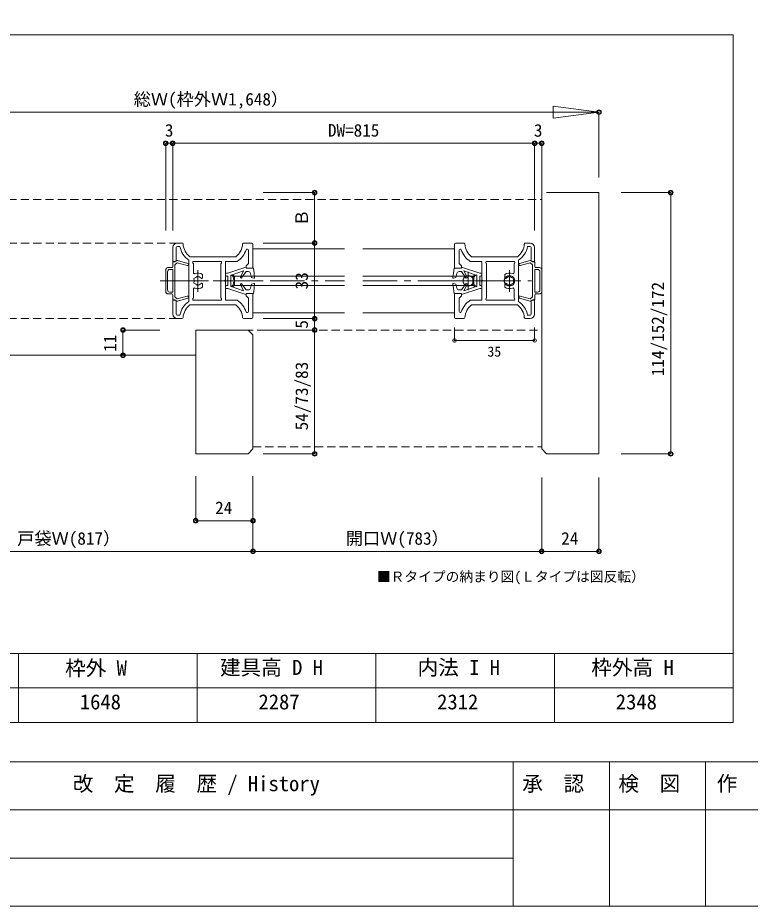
# Model space of a CAD drawing. Units: millimetres on the paper, enlarged 5 times, with parts at other scales. Extents: x -992 to 1008, y -685 to 700.
# Drawn here: x -323 to 210, y -685 to -39 of the extents above; entities that cross this region are included whole.
import ezdxf
from ezdxf.enums import TextEntityAlignment as Align

# ---------------------------------------------------------------- set-up
doc = ezdxf.new("R2010")
doc.units = ezdxf.units.MM
doc.header["$LTSCALE"] = 5
doc.header["$PDMODE"] = 32
doc.header["$PDSIZE"] = 2.5
for name, pattern in [('CHAIN1', [8, 5, -1, 1, -1]), ('DASHED1', [1.8, 1.2, -0.6]), ('DOUBLE_CHAIN1', [8.8, 5, -1, 0.6, -0.6, 0.6, -1])]:
    doc.linetypes.add(name, pattern=pattern)
for name, color, linetype, lineweight in [('1-0_H-SYM', 7, 'Continuous', 20), ('1-1_0', 7, 'Continuous', 20), ('2-0_18', 7, 'Continuous', 18)]:
    doc.layers.add(name, color=color, linetype=linetype, lineweight=lineweight)
doc.styles.add('ＭＳ ゴシック', font='')
doc.styles.get('ＭＳ ゴシック').set_extended_font_data('MS Gothic')

msp = doc.modelspace()

# ---------------------------------------------------------------- linework, layer by layer
at = {"layer": '1-0_H-SYM'}
for p, q in [((197.5, -51.25), (-967.5, -51.25)), ((197.5, -51.25), (-967.5, -51.25)), ((197.5, -501.25), (197.5, -51.25)), ((197.5, -501.25), (-967.5, -501.25))]:
    msp.add_line(p, q, dxfattribs=at)
at = {"layer": '1-1_0'}
for p, q in [((197.5, -51.25), (-967.5, -51.25)), ((197.5, -51.25), (-967.5, -51.25)), ((197.5, -501.25), (197.5, -51.25)), ((197.5, -501.25), (-967.5, -501.25)), ((197.5, -501.25), (-967.5, -501.25)), ((-322.5, -501.25), (-322.5, -551.25)), ((-192.5, -501.25), (-192.5, -551.25)), ((-62.5, -501.25), (-62.5, -551.25)), ((67.5, -501.25), (67.5, -551.25)), ((197.5, -501.25), (197.5, -551.25)), ((197.5, -526.25), (-967.5, -526.25)), ((197.5, -551.25), (-967.5, -551.25)), ((1007.5, -580), (-992.5, -580)), ((37.5, -580), (37.5, -685)), ((107.5, -580), (107.5, -685)), ((177.5, -580), (177.5, -685)), ((1007.5, -615), (-587.5, -615)), ((37.5, -650), (-587.5, -650))]:
    msp.add_line(p, q, dxfattribs=at)
msp.add_lwpolyline([(-992.5, -685), (1007.5, -685), (1007.5, 700), (-992.5, 700)], close=True, dxfattribs=at)
at = {"layer": '2-0_18', "color": 4}
for p, q in [((99.94, -107.394), (-459.887, -107.394)), ((99.94, -107.394), (99.94, -154.962)), ((-215.361, -130.028), (-215.361, -193.607)), ((-215.361, -130.028), (-210.211, -130.028)), ((-210.211, -130.028), (58.273, -130.028)), ((-210.211, -130.028), (-210.211, -193.607)), ((53.122, -130.028), (53.122, -193.607)), ((58.273, -130.028), (58.273, -193.607)), ((152.166, -165.918), (116.126, -165.918)), ((-246.429, -265.918), (-246.429, -284.252)), ((-246.429, -265.918), (-219.729, -265.918)), ((-107.002, -265.918), (-144.357, -265.918)), ((-107.002, -355.918), (-107.002, -265.918)), ((-107.002, -355.918), (-144.357, -355.918)), ((-193.544, -404.608), (-193.544, -372.153)), ((-151.878, -426.886), (-151.878, -372.153)), ((58.273, -426.886), (58.273, -373.192)), ((99.94, -426.886), (99.94, -373.192)), ((-193.544, -404.608), (-151.878, -404.608))]:
    msp.add_line(p, q, dxfattribs=at)
at = {"layer": '2-0_18'}
for p, q in [((53.122, -130.028), (58.273, -130.028)), ((61.809, -165.918), (99.94, -165.918)), ((99.94, -165.918), (99.94, -355.918)), ((58.273, -169.454), (58.273, -352.383)), ((-210.211, -215.919), (-210.211, -205.918)), ((-207.711, -205.918), (-207.711, -215.085)), ((-206.877, -202.585), (-203.518, -202.585)), ((-205.001, -205.085), (-206.877, -205.085)), ((-158.57, -202.585), (-152.711, -202.585)), ((-151.878, -203.419), (-151.878, -220.918)), ((-85.211, -206.752), (-151.878, -206.752)), ((-5.211, -206.752), (-71.878, -206.752)), ((-5.211, -220.918), (-5.211, -203.419)), ((-4.377, -202.585), (1.482, -202.585)), ((46.43, -202.585), (49.789, -202.585)), ((49.789, -205.085), (47.913, -205.085)), ((50.622, -215.085), (50.622, -205.918)), ((53.122, -205.918), (53.122, -215.919)), ((-164.378, -212.585), (-197.711, -212.585)), ((-155.211, -207.789), (-155.211, -217.585)), ((-1.877, -217.585), (-1.877, -207.789)), ((40.623, -212.585), (7.289, -212.585)), ((-210.277, -217.068), (-210.277, -217.335)), ((-210.277, -219.835), (-210.277, -217.335)), ((-208.544, -215.919), (-210.211, -215.919)), ((-208.776, -216.335), (-209.614, -216.335)), ((-207.748, -215.482), (-208.776, -216.335)), ((-208.61, -218.168), (-208.376, -218.168)), ((-208.61, -218.168), (-208.61, -242.002)), ((-208.376, -218.168), (-206.953, -216.988)), ((-206.953, -216.988), (-199.667, -219.02)), ((-199.219, -217.415), (-206.841, -215.288)), ((-198.544, -229.585), (-198.544, -215.057)), ((-195.711, -217.085), (-195.711, -216.419)), ((-195.211, -215.919), (-175.211, -215.919)), ((-195.211, -224.085), (-195.211, -217.585)), ((-175.211, -217.585), (-175.211, -242.585)), ((-174.711, -217.085), (-174.711, -216.419)), ((-171.877, -215.919), (-163.338, -215.919)), ((-171.877, -229.585), (-171.877, -215.919)), ((-1.877, -217.585), (-0.211, -219.252)), ((-0.211, -219.252), (-0.211, -220.918)), ((6.25, -215.919), (14.789, -215.919)), ((14.789, -215.919), (14.789, -229.585)), ((17.623, -216.419), (17.623, -217.085)), ((18.123, -215.919), (38.123, -215.919)), ((18.123, -242.585), (18.123, -217.585)), ((38.123, -217.585), (38.123, -224.085)), ((38.623, -216.419), (38.623, -217.085)), ((41.456, -215.057), (41.456, -229.585)), ((49.753, -215.289), (42.131, -217.415)), ((51.688, -216.335), (50.66, -215.482)), ((53.122, -215.919), (51.456, -215.919)), ((51.521, -242.002), (51.521, -218.168)), ((52.525, -216.335), (51.688, -216.335)), ((53.188, -218.668), (53.188, -217.007)), ((53.188, -219.835), (53.188, -218.668)), ((-215.361, -238.002), (-215.361, -222.168)), ((-214.028, -236.668), (-214.028, -223.502)), ((-210.943, -220.502), (-213.695, -220.502)), ((-212.361, -221.835), (-210.277, -221.835)), ((-210.277, -221.835), (-210.277, -238.335)), ((-188.544, -225.503), (-188.544, -227.799)), ((-171.877, -225.752), (-171.877, -225.252)), ((-171.044, -224.418), (-170.211, -224.418)), ((-170.211, -224.418), (-157.044, -220.085)), ((-168.044, -225.986), (-167.544, -225.822)), ((-168.044, -234.184), (-168.044, -225.986)), ((-167.544, -225.822), (-167.544, -225.953)), ((-166.928, -225.619), (-158.711, -222.915)), ((-158.711, -222.915), (-160.989, -227.357)), ((-160.141, -227.88), (-156.878, -223.419)), ((-157.044, -220.085), (-156.878, -220.918)), ((-156.878, -220.918), (-151.544, -220.918)), ((-156.878, -223.419), (-155.191, -223.419)), ((-153.571, -224.696), (-152.877, -227.585)), ((-5.544, -220.918), (-0.211, -220.918)), ((-0.211, -220.918), (-5.544, -220.918)), ((-4.211, -227.585), (-3.517, -224.696)), ((-1.897, -223.419), (-0.211, -223.419)), ((-0.211, -220.918), (-0.044, -220.085)), ((-0.211, -223.419), (3.052, -227.88)), ((-0.044, -220.085), (13.123, -224.418)), ((1.623, -222.915), (9.84, -225.619)), ((3.901, -227.357), (1.623, -222.915)), ((10.456, -225.822), (10.956, -225.986)), ((10.456, -225.953), (10.456, -225.822)), ((10.956, -225.986), (10.956, -234.184)), ((13.123, -224.418), (13.956, -224.418)), ((14.789, -225.252), (14.789, -225.752)), ((31.456, -227.799), (31.456, -225.503)), ((55.273, -221.835), (53.188, -221.835)), ((53.188, -238.335), (53.188, -221.835)), ((53.855, -220.502), (56.606, -220.502)), ((53.855, -220.502), (56.615, -220.502)), ((56.94, -223.502), (56.94, -236.668)), ((58.273, -222.169), (58.273, -238.002)), ((-198.544, -245.113), (-198.544, -230.585)), ((-188.544, -234.668), (-188.544, -232.371)), ((-170.211, -226.585), (-171.044, -226.585)), ((-170.211, -233.57), (-170.211, -226.585)), ((-165.211, -233.418), (-165.211, -226.752)), ((-85.211, -226.752), (-165.211, -226.752)), ((-156.878, -236.752), (-160.141, -232.29)), ((-152.877, -227.585), (-151.161, -228.23)), ((8.123, -226.752), (-71.878, -226.752)), ((-5.927, -228.23), (-4.211, -227.585)), ((3.052, -232.29), (-0.211, -236.752)), ((8.123, -226.752), (8.123, -233.418)), ((13.956, -226.585), (13.123, -226.585)), ((13.123, -226.585), (13.123, -233.57)), ((14.789, -230.585), (14.789, -244.252)), ((31.456, -232.371), (31.456, -234.668)), ((41.456, -230.585), (41.456, -245.113)), ((-212.361, -238.335), (-210.277, -238.335)), ((-195.211, -242.585), (-195.211, -236.085)), ((-171.877, -234.918), (-171.877, -234.418)), ((-171.044, -233.585), (-170.211, -233.585)), ((-170.211, -235.752), (-171.044, -235.752)), ((-165.211, -233.418), (-85.211, -233.418)), ((-155.191, -236.752), (-156.878, -236.752)), ((-71.878, -233.418), (8.123, -233.418)), ((-0.211, -236.752), (-1.897, -236.752)), ((13.123, -233.585), (13.956, -233.585)), ((13.956, -235.752), (13.123, -235.752)), ((38.123, -236.085), (38.123, -242.585)), ((55.273, -238.335), (53.188, -238.335)), ((-210.943, -239.668), (-213.703, -239.668)), ((-210.943, -239.668), (-213.695, -239.668)), ((-210.277, -240.335), (-210.277, -241.502)), ((-210.277, -241.502), (-210.277, -243.163)), ((-210.211, -244.252), (-208.544, -244.252)), ((-210.211, -254.252), (-210.211, -244.252)), ((-209.613, -243.835), (-208.776, -243.835)), ((-208.776, -243.835), (-207.748, -244.688)), ((-207.711, -245.085), (-207.711, -254.252)), ((-206.841, -244.882), (-199.219, -242.755)), ((-195.711, -243.752), (-195.711, -243.085)), ((-175.211, -244.252), (-195.211, -244.252)), ((-174.711, -243.752), (-174.711, -243.085)), ((-151.544, -239.252), (-156.878, -239.252)), ((-156.878, -239.252), (-151.544, -239.252)), ((-156.878, -240.918), (-156.878, -239.252)), ((-155.211, -242.585), (-156.878, -240.918)), ((-155.211, -242.585), (-155.211, -252.381)), ((-151.878, -239.252), (-151.878, -256.752)), ((-0.211, -239.252), (-5.544, -239.252)), ((-5.211, -253.418), (-5.211, -239.252)), ((-1.877, -252.381), (-1.877, -242.585)), ((14.789, -244.252), (6.25, -244.252)), ((17.623, -243.085), (17.623, -243.752)), ((38.123, -244.252), (18.123, -244.252)), ((38.623, -243.085), (38.623, -243.752)), ((42.131, -242.755), (49.753, -244.882)), ((49.864, -243.183), (42.579, -241.15)), ((51.288, -242.002), (49.864, -243.183)), ((50.622, -254.252), (50.622, -245.085)), ((50.66, -244.688), (51.688, -243.835)), ((51.521, -242.002), (51.288, -242.002)), ((51.456, -244.252), (53.122, -244.252)), ((51.688, -243.835), (52.526, -243.835)), ((53.122, -244.252), (53.122, -254.282)), ((53.188, -240.335), (53.188, -242.835)), ((53.188, -243.102), (53.188, -242.835)), ((53.855, -239.668), (56.606, -239.668)), ((-197.711, -247.585), (-164.378, -247.585)), ((7.289, -247.585), (40.623, -247.585)), ((-206.877, -255.085), (-205.001, -255.085)), ((-203.518, -257.585), (-206.877, -257.585)), ((-152.711, -257.585), (-158.57, -257.585)), ((-151.878, -253.418), (-85.211, -253.418)), ((-71.878, -253.418), (-5.211, -253.418)), ((1.482, -257.585), (-4.377, -257.585)), ((49.789, -257.585), (46.43, -257.585)), ((47.913, -255.085), (49.789, -255.085)), ((-5.211, -273.512), (-5.211, -264.139)), ((53.122, -264.139), (53.122, -273.512)), ((-155.413, -265.918), (-193.544, -265.918)), ((-155.413, -265.918), (-151.878, -269.454)), ((-151.878, -269.454), (-151.878, -352.383)), ((-459.887, -284.252), (-193.544, -284.252)), ((-246.429, -284.252), (-219.729, -284.252)), ((-155.413, -355.918), (-151.878, -352.383)), ((58.273, -352.383), (61.809, -355.918)), ((61.809, -355.918), (99.94, -355.918)), ((99.94, -426.886), (58.273, -426.886))]:
    msp.add_line(p, q, dxfattribs=at)
at = {"layer": '2-0_18', "linetype": 'DASHED1'}
for p, q in [((-419.887, -170.918), (58.273, -170.918)), ((-151.878, -350.918), (58.273, -350.918))]:
    msp.add_line(p, q, dxfattribs=at)
at = {"layer": '2-0_18', "linetype": 'DASHED1', "lineweight": 20}
for p, q in [((-206.684, -202.618), (-419.887, -202.618)), ((-206.877, -257.585), (-419.887, -257.585)), ((-157.73, -265.959), (58.273, -265.959))]:
    msp.add_line(p, q, dxfattribs=at)
at = {"layer": '2-0_18', "linetype": 'DOUBLE_CHAIN1'}
for p, q in [((-198.544, -243.418), (-198.544, -216.752)), ((-198.544, -243.418), (-198.544, -216.752)), ((41.456, -216.752), (41.456, -243.418)), ((-191.877, -223.419), (-191.877, -236.752)), ((-198.544, -230.085), (-185.211, -230.085)), ((-168.544, -230.085), (-155.211, -230.085))]:
    msp.add_line(p, q, dxfattribs=at)
at = {"layer": '2-0_18', "linetype": 'CHAIN1'}
for p, q in [((-191.877, -238.061), (-191.877, -222.363)), ((4.789, -236.856), (4.789, -223.523)), ((34.789, -222.363), (34.789, -238.061)), ((34.789, -238.061), (34.789, -222.363)), ((-219.319, -230.085), (-85.211, -230.085)), ((-145.886, -230.085), (-200.049, -230.085)), ((-145.886, -230.085), (-174.22, -230.085)), ((-71.878, -230.085), (50.88, -230.085)), ((17.132, -230.085), (-11.202, -230.085)), ((42.961, -230.085), (-11.202, -230.085))]:
    msp.add_line(p, q, dxfattribs=at)
at = {"layer": '2-0_18', "lineweight": 20}
for p, q in [((-5.211, -253.418), (-5.211, -256.673)), ((-5.211, -273.512), (53.122, -273.512))]:
    msp.add_line(p, q, dxfattribs=at)
at = {"layer": '2-0_18', "color": 4}
msp.add_lwpolyline([(99.94, -107.394), (66.606, -103.061), (66.606, -111.727)], close=True, dxfattribs=at)
for points in [[(-107.002, -202.585), (-107.002, -165.918), (-144.357, -165.918)], [(152.166, -165.918), (152.166, -355.918), (116.126, -355.918)], [(-107.002, -257.585), (-107.002, -202.585), (-144.357, -202.585)], [(-107.002, -265.918), (-107.002, -257.585), (-144.357, -257.585)], [(99.94, -426.886), (-151.878, -426.886), (-419.887, -426.886), (-419.887, -373.192)]]:
    msp.add_lwpolyline(points, dxfattribs=at)
at = {"layer": '2-0_18'}
for points in [[(-151.544, -220.918), (-156.878, -220.918), (-156.878, -219.252), (-155.211, -217.585)], [(42.579, -219.02), (49.864, -216.988), (51.288, -218.168), (51.521, -218.168)], [(-163.338, -244.252), (-171.877, -244.252), (-171.877, -230.585)], [(-151.161, -231.94), (-152.877, -232.585), (-153.571, -235.474)], [(-3.517, -235.474), (-4.211, -232.585), (-5.927, -231.94)], [(-156.878, -239.252), (-157.044, -240.085), (-170.211, -235.752)], [(-167.544, -234.218), (-167.544, -234.348), (-168.044, -234.184)], [(-160.989, -232.813), (-158.711, -237.256), (-166.928, -234.551)], [(13.123, -235.752), (-0.044, -240.085), (-0.211, -239.252)], [(9.84, -234.551), (1.623, -237.256), (3.901, -232.813)], [(10.956, -234.184), (10.456, -234.348), (10.456, -234.218)], [(-199.667, -241.15), (-206.953, -243.182), (-208.376, -242.002), (-208.61, -242.002)], [(-5.544, -239.252), (-0.211, -239.252), (-0.211, -240.918), (-1.877, -242.585)], [(-155.413, -355.918), (-193.544, -355.918), (-193.544, -265.918)]]:
    msp.add_lwpolyline(points, dxfattribs=at)
at = {"layer": '2-0_18', "color": 4}
for centre in [(99.94, -107.394), (-215.361, -130.028), (-210.211, -130.028), (53.122, -130.028), (58.273, -130.028), (-107.002, -165.918), (152.166, -165.918), (-107.002, -202.585), (-107.002, -257.585), (-246.429, -265.918), (-107.002, -265.918), (-246.429, -284.252), (-107.002, -355.918), (152.166, -355.918), (-193.544, -404.608), (-151.878, -404.608), (-151.878, -426.886), (58.273, -426.886), (99.94, -426.886)]:
    msp.add_circle(centre, 1.667, dxfattribs=at)
at = {"layer": '2-0_18', "linetype": 'DOUBLE_CHAIN1'}
for centre in [(4.789, -230.085), (34.789, -230.085)]:
    msp.add_circle(centre, 3.75, dxfattribs=at)
at = {"layer": '2-0_18'}
for centre, radius, start, end in [((-206.877, -205.918), 3.333, 90, 180), ((-206.877, -205.918), 0.833, 90, 180), ((-190.211, -202.585), 15, 189.59406, 236.25101), ((-203.518, -203.419), 0.833, 3.58331, 90), ((-190.211, -202.585), 12.5, 183.58331, 233.1301), ((-171.877, -202.585), 12.5, 306.86988, 356.41667), ((-158.57, -203.419), 0.833, 90, 176.41667), ((-152.711, -203.419), 0.833, 0, 90), ((-4.377, -203.419), 0.833, 90, 180), ((1.482, -203.419), 0.833, 3.58331, 90), ((14.789, -202.585), 12.5, 183.58331, 233.1301), ((33.123, -202.585), 12.5, 306.86988, 356.41667), ((33.123, -202.585), 15, 303.74897, 350.40592), ((46.43, -203.419), 0.833, 90, 176.41667), ((49.789, -205.918), 3.333, 0, 90), ((49.789, -205.918), 0.833, 0, 90), ((-171.877, -202.585), 15.833, 302.63688, 341.80511), ((-156.044, -207.789), 0.833, 0, 161.80511), ((-1.044, -207.789), 0.833, 18.19487, 180), ((14.789, -202.585), 15.833, 198.19487, 237.3631), ((-209.614, -217.004), 0.667, 83.74691, 185.47778), ((-208.544, -215.085), 0.833, 270, 0), ((-207.11, -216.252), 1, 74.41073, 129.67924), ((-199.443, -218.218), 0.833, 254.41074, 74.41073), ((-199.443, -218.218), 0.833, 254.41074, 74.41073), ((-195.211, -216.419), 0.5, 90, 180), ((-195.211, -217.085), 0.5, 180, 270), ((-175.211, -216.419), 0.5, 0, 90), ((-175.211, -217.085), 0.5, 270, 0), ((18.123, -216.419), 0.5, 90, 180), ((18.123, -217.085), 0.5, 180, 270), ((38.123, -216.419), 0.5, 0, 90), ((38.123, -217.085), 0.5, 270, 0), ((42.355, -218.218), 0.833, 105.58924, 285.58924), ((42.355, -218.218), 0.833, 105.58924, 285.58924), ((50.022, -216.252), 1, 50.32073, 105.58924), ((51.456, -215.085), 0.833, 180, 270), ((52.525, -217.001), 0.667, 359.46746, 94.039), ((-213.695, -222.168), 1.667, 90, 180), ((-212.361, -223.502), 1.667, 90, 180), ((-210.943, -219.835), 0.667, 270, 0), ((-194.377, -224.085), 0.833, 180, 292.61985), ((-191.877, -230.085), 5.667, 53.9681, 112.61985), ((-171.044, -225.252), 0.833, 90, 180), ((-171.044, -225.752), 0.833, 180, 270), ((-167.378, -225.953), 0.167, 180, 245.68425), ((-168.544, -228.535), 2.667, 352.65043, 65.68424), ((-168.544, -228.535), 3.333, 352.65043, 61.00494), ((-155.191, -225.085), 1.667, 13.49572, 90), ((-233.801, -234.272), 83.333, 4.39027, 9.22102), ((76.712, -234.272), 83.333, 170.77896, 175.60971), ((-1.897, -225.085), 1.667, 90, 166.50425), ((11.456, -228.535), 3.333, 118.99504, 187.34955), ((11.456, -228.535), 2.667, 114.31573, 187.34955), ((10.289, -225.953), 0.167, 294.31573, 0), ((13.956, -225.252), 0.833, 0, 90), ((13.956, -225.752), 0.833, 270, 0), ((34.789, -230.085), 5.667, 67.38012, 126.03187), ((37.289, -224.085), 0.833, 247.38013, 0), ((53.855, -219.835), 0.667, 180, 270), ((55.273, -223.502), 1.667, 0, 90), ((56.606, -222.169), 1.667, 0, 90), ((-194.042, -228.835), 0.833, 82.0243, 217.97568), ((-194.042, -231.335), 0.833, 142.0243, 277.97568), ((-191.877, -230.085), 2.917, 165.35887, 194.64111), ((-191.877, -230.085), 2.917, 105.35887, 134.64111), ((-191.877, -230.085), 2.917, 225.35887, 254.64111), ((-191.877, -227.585), 0.833, 22.0243, 157.97567), ((-191.877, -230.085), 2.917, 40.18409, 74.64111), ((-191.877, -230.085), 2.917, 285.35887, 319.81588), ((-189.171, -227.799), 0.626, 220.1841, 0), ((-189.171, -232.371), 0.626, 0, 139.81588), ((-171.877, -230.085), 0.5, 90, 270), ((-168.544, -231.636), 2.667, 294.31573, 7.34954), ((-168.544, -231.636), 3.333, 298.99504, 7.34954), ((-165.569, -228.918), 0.333, 172.65043, 352.65043), ((-165.569, -231.252), 0.333, 7.34954, 187.34955), ((-160.544, -227.585), 0.5, 152.84901, 323.82075), ((-160.544, -232.585), 0.5, 36.17922, 207.15097), ((-233.801, -225.898), 83.333, 350.77896, 355.60971), ((-151.044, -227.918), 0.333, 249.3903, 4.39027), ((-151.044, -232.252), 0.333, 355.60971, 110.60968), ((-6.044, -227.918), 0.333, 175.60971, 290.60968), ((-6.044, -232.252), 0.333, 69.3903, 184.39027), ((76.712, -225.898), 83.333, 184.39027, 189.22102), ((3.456, -227.585), 0.5, 216.17923, 27.15097), ((3.456, -232.585), 0.5, 332.84901, 143.82075), ((11.456, -231.636), 3.333, 172.65043, 241.00494), ((8.481, -228.918), 0.333, 187.34955, 7.34954), ((8.481, -231.252), 0.333, 352.65043, 172.65043), ((11.456, -231.636), 2.667, 172.65043, 245.68425), ((14.789, -230.085), 0.5, 270, 90), ((32.082, -227.799), 0.626, 180, 319.81588), ((32.082, -232.371), 0.626, 40.18409, 180), ((34.789, -230.085), 2.917, 105.35887, 139.81588), ((34.789, -230.085), 2.917, 220.1841, 254.64111), ((34.789, -227.585), 0.833, 22.0243, 157.97567), ((34.789, -230.085), 2.917, 45.35887, 74.64111), ((34.789, -230.085), 2.917, 285.35887, 314.64111), ((36.954, -228.835), 0.833, 322.0243, 97.97567), ((36.954, -231.335), 0.833, 262.02431, 37.97567), ((34.789, -230.085), 2.917, 345.35887, 14.64111), ((-213.695, -238.002), 1.667, 180, 270), ((-212.361, -236.668), 1.667, 180, 270), ((-194.377, -236.085), 0.833, 67.38012, 180), ((-191.877, -230.085), 5.667, 247.38013, 306.03187), ((-191.877, -232.585), 0.833, 202.02431, 337.97567), ((-171.044, -234.418), 0.833, 90, 180), ((-171.044, -234.918), 0.833, 180, 270), ((-167.378, -234.218), 0.167, 114.31573, 180), ((-155.191, -235.085), 1.667, 270, 346.50425), ((-1.897, -235.085), 1.667, 193.49573, 270), ((10.289, -234.218), 0.167, 0, 65.68424), ((13.956, -234.418), 0.833, 0, 90), ((13.956, -234.918), 0.833, 270, 0), ((34.789, -230.085), 5.667, 233.96811, 292.61985), ((34.789, -232.585), 0.833, 202.02431, 337.97567), ((37.289, -236.085), 0.833, 0, 112.61985), ((55.273, -236.668), 1.667, 270, 0), ((56.606, -238.002), 1.667, 270, 0), ((-210.943, -240.335), 0.667, 0, 90), ((-209.613, -243.169), 0.667, 179.46746, 274.039), ((-208.544, -245.085), 0.833, 0, 90), ((-207.11, -243.918), 1, 230.32074, 285.58924), ((-190.211, -257.585), 15, 123.74897, 170.40592), ((-199.443, -241.952), 0.833, 285.58924, 105.58924), ((-199.443, -241.952), 0.833, 285.58924, 105.58924), ((-195.211, -243.085), 0.5, 90, 180), ((-195.211, -243.752), 0.5, 180, 270), ((-175.211, -243.085), 0.5, 0, 90), ((-175.211, -243.752), 0.5, 270, 0), ((-171.877, -257.585), 15.833, 18.19487, 57.36309), ((14.789, -257.585), 15.833, 122.63688, 161.80511), ((18.123, -243.085), 0.5, 90, 180), ((18.123, -243.752), 0.5, 180, 270), ((38.123, -243.085), 0.5, 0, 90), ((38.123, -243.752), 0.5, 270, 0), ((33.123, -257.585), 15, 9.59405, 56.251), ((42.355, -241.952), 0.833, 74.41073, 254.41074), ((42.355, -241.952), 0.833, 74.41073, 254.41074), ((50.022, -243.918), 1, 254.41074, 309.67924), ((51.456, -245.085), 0.833, 90, 180), ((52.526, -243.166), 0.667, 263.74692, 5.47778), ((53.855, -240.335), 0.667, 90, 180), ((-190.211, -257.585), 12.5, 126.86988, 176.41667), ((-171.877, -257.585), 12.5, 3.58331, 53.13009), ((14.789, -257.585), 12.5, 126.86988, 176.41667), ((33.123, -257.585), 12.5, 3.58331, 53.13009), ((-206.877, -254.252), 3.333, 180, 270), ((-206.877, -254.252), 0.833, 180, 270), ((-203.518, -256.752), 0.833, 270, 356.41667), ((-158.57, -256.752), 0.833, 183.58331, 270), ((-156.044, -252.381), 0.833, 198.19487, 0), ((-152.711, -256.752), 0.833, 270, 0), ((-4.377, -256.752), 0.833, 180, 270), ((-1.044, -252.381), 0.833, 180, 341.80511), ((1.482, -256.752), 0.833, 270, 356.41667), ((46.43, -256.752), 0.833, 183.58331, 270), ((49.789, -254.252), 0.833, 270, 0), ((49.789, -254.252), 3.333, 270, 0)]:
    msp.add_arc(centre, radius, start, end, dxfattribs=at)
at = {"layer": '2-0_18', "color": 5}
for p in [(99.94, -107.394), (-215.361, -130.028), (-210.211, -130.028), (53.122, -130.028), (58.273, -130.028), (-107.002, -165.918), (152.166, -165.918), (152.166, -165.918), (-107.002, -202.585), (-107.002, -257.585), (-246.429, -265.918), (-107.002, -265.918), (-246.429, -284.252), (-107.002, -355.918), (152.166, -355.918), (152.166, -355.918), (-193.544, -404.608), (-151.878, -404.608), (-151.878, -426.886), (58.273, -426.886), (99.94, -426.886)]:
    msp.add_point(p, dxfattribs=at)
at = {"layer": '2-0_18', "color": 4}
for p in [(99.94, -107.394), (-215.361, -130.028), (-210.211, -130.028), (53.122, -130.028), (58.273, -130.028), (-107.002, -165.918), (152.166, -165.918), (-107.002, -202.585), (-107.002, -257.585), (-246.429, -265.918), (-107.002, -265.918), (-246.429, -284.252), (-107.002, -355.918), (152.166, -355.918), (-193.544, -404.608), (-151.878, -404.608), (-151.878, -426.886), (58.273, -426.886), (99.94, -426.886)]:
    msp.add_point(p, dxfattribs=at)
at = {"layer": '2-0_18'}
for p in [(-5.211, -273.512), (53.122, -273.512)]:
    msp.add_point(p, dxfattribs=at)

# ---------------------------------------------------------------- texts
at = {"layer": '1-1_0', "style": 'ＭＳ ゴシック'}
for s, p in [('枠外 W', (-288.541, -520.51)), ('建具高 D H', (-175.851, -520.122)), ('内法 I H', (-32.067, -520.122)), ('枠外高 H', (94.343, -520.122)), ('1648', (-277.833, -545.123)), ('2287', (-147.833, -545.123)), ('2312', (-17.833, -545.123)), ('2348', (112.167, -545.123)), ('改\u3000定\u3000履\u3000歴 / History', (-283.008, -604.606)), ('承\u3000認', (44.119, -604.606)), ('検\u3000図', (114.052, -604.606)), ('作\u3000成', (185.583, -604.606))]:
    msp.add_text(s, height=11, dxfattribs=at).set_placement(p, align=Align.BOTTOM_LEFT)
at = {"layer": '2-0_18', "style": 'ＭＳ ゴシック'}
for s, height, p in [('総Ｗ(枠外Ｗ1,648）', 9.164, (-238.632, -105.311)), ('3', 9.164, (-215.952, -127.93)), ('DW=815', 9.164, (-97.294, -127.944)), ('3', 9.164, (52.591, -128.004)), ('35', 7.331, (18.786, -287.421)), ('24', 9.164, (-179.377, -402.525)), ('戸袋Ｗ(817）', 9.164, (-323.382, -424.803)), ('開口Ｗ(783）', 9.164, (-84.302, -424.803)), ('24', 9.164, (72.44, -424.803)), ('■Ｒタイプの納まり図(Ｌタイプは図反転）', 7.331, (-61.664, -451.126))]:
    msp.add_text(s, height=height, dxfattribs=at).set_placement(p, align=Align.BOTTOM_LEFT)
for s, p in [('Ｂ', (-109.085, -190.502)), ('33', (-109.085, -236.335)), ('114/152/172', (150.083, -299.46)), ('5', (-109.085, -264.877)), ('11', (-248.513, -281.752)), ('54/73/83', (-109.085, -338.835))]:
    msp.add_text(s, height=9.164, rotation=90, dxfattribs=at).set_placement(p, align=Align.BOTTOM_LEFT)

doc.saveas('drawing.dxf')
